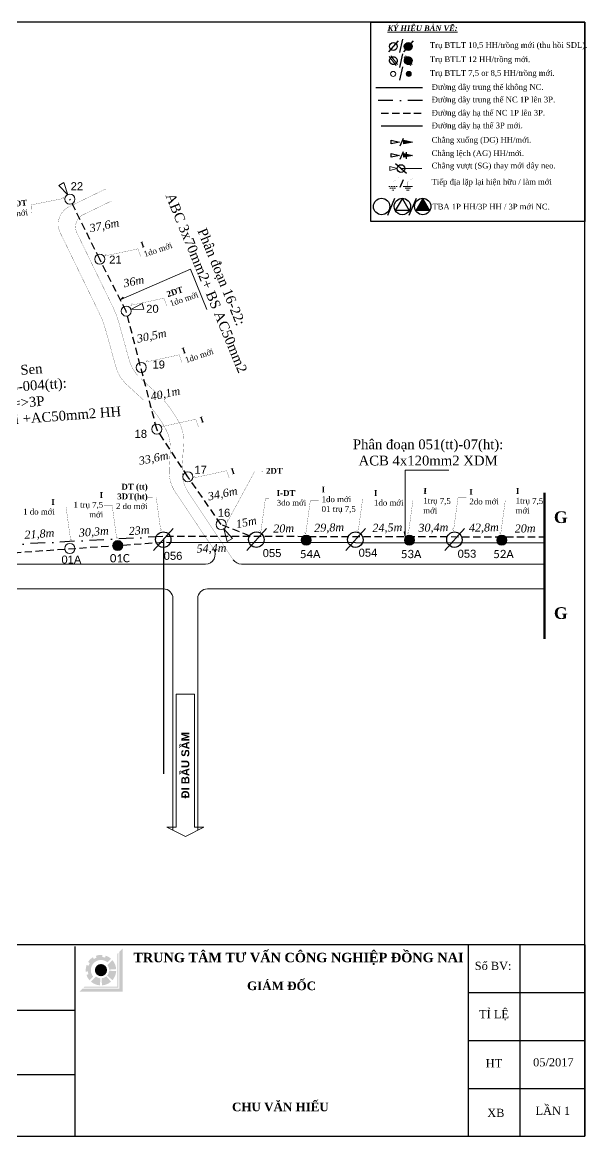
# Model space of a CAD drawing. Header units: metres. Extents: x 429925 to 893472, y 1245258 to 2552490.
# Drawn here: x 443418 to 443708, y 1260101 to 1260673 of the extents above; entities that cross this region are included whole.
import ezdxf

# ---------------------------------------------------------------- set-up
doc = ezdxf.new("R2010")
doc.units = ezdxf.units.M
doc.linetypes.add('DASHDOT', pattern=[1, 0.5, -0.25, 0, -0.25])
doc.linetypes.add('DASHED2', pattern=[0.375, 0.25, -0.125])
doc.layers.add('duong', color=2, linetype='Continuous', lineweight=15)
doc.layers.add('duong bao', color=3, linetype='Continuous', lineweight=13)
doc.layers.add('Khung ten', color=7, linetype='Continuous')
doc.layers.add('KHUNGBANVE', color=6, linetype='Continuous')
doc.styles.add('DAURAO', font='arial.ttf')
doc.styles.get("Standard").update_dxf_attribs({"font": 'arial.ttf'})
doc.styles.add('Unicode', font='times.ttf')
doc.linetypes.add('RAOKEM10', pattern='A,2.5,["x",DAURAO,S=0.75,R=0,X=0,Y=-0.252],2.5', length=5)

# ---------------------------------------------------------------- blocks, each defined once
blk = doc.blocks.new('A$C46BF4DDC')
at = {"color": 9, "linetype": 'Continuous'}
blk.add_line((9.91, 11.46), (0, 0), dxfattribs=at)
blk.add_lwpolyline([(0.89, 5.61, -1), (8.82, 5.61, -1)], format="xyb", close=True, dxfattribs=at)
blk = doc.blocks.new('A$C16F73B65')
at = {"layer": 'duong bao', "lineweight": 50, "ltscale": 2}
blk.add_hatch(color=2, dxfattribs=at).paths.add_polyline_path([(0, 2.58, 1), (5.16, 2.58, 1)])
at = {"color": 4, "linetype": 'Continuous', "lineweight": 18}
blk.add_lwpolyline([(0, 2.58, -1), (5.16, 2.58, -1)], format="xyb", close=True, dxfattribs=at)
blk = doc.blocks.new('A$C6542344A')
at = {"color": 9, "linetype": 'Continuous'}
for p, q in [((7.5, 9.8), (0, 1.2)), ((8.7, 8.6), (1.3, 0))]:
    blk.add_line(p, q, dxfattribs=at)
for points in [[(0.3, 4.9, -1), (8.2, 4.9, -1)], [(4.3, 1, -1), (4.3, 8.9, -1)]]:
    blk.add_lwpolyline(points, format="xyb", close=True, dxfattribs=at)
blk = doc.blocks.new('A$C7B825D87')
at = {"layer": 'duong bao', "color": 1, "linetype": 'DASHED2', "lineweight": 20, "ltscale": 4}
for p, q in [((1.21, 2.48), (7.13, 2.48)), ((2.41, 1.31), (5.91, 1.31)), ((3.34, 0), (4.99, 0))]:
    blk.add_line(p, q, dxfattribs=at)
at = {"layer": 'duong bao', "color": 1, "linetype": 'DASHED2', "lineweight": 20, "ltscale": 4, "const_width": 0.0325}
blk.add_lwpolyline([(0.01, 8.11), (4.17, 5.43), (4.17, 2.48)], dxfattribs=at)
blk = doc.blocks.new('A$C45A47B40')
at = {"layer": 'duong bao', "color": 1, "lineweight": 20, "ltscale": 4}
for p, q in [((1.21, 2.48), (7.13, 2.48)), ((2.41, 1.31), (5.91, 1.31)), ((3.34, 0), (4.99, 0))]:
    blk.add_line(p, q, dxfattribs=at)
at = {"layer": 'duong bao', "color": 1, "lineweight": 20, "ltscale": 4, "const_width": 0.0325}
blk.add_lwpolyline([(0.01, 8.11), (4.17, 5.43), (4.17, 2.48)], dxfattribs=at)

msp = doc.modelspace()

# ---------------------------------------------------------------- hatches: boundary and pattern name
at = {"layer": 'duong bao', "lineweight": 50, "ltscale": 2}
h = msp.add_hatch(color=256, dxfattribs=at)
edge = h.paths.add_edge_path()
edge.add_ellipse((443616.06, 1260660.37), major_axis=(1.4, 1.4), ratio=1, start_angle=364.0894, end_angle=494.9423)
edge.add_ellipse((443616.06, 1260660.37), major_axis=(1.4, 1.4), ratio=1, start_angle=134.9423, end_angle=184.0894)
edge.add_line((443614.77, 1260658.87), (443617.36, 1260661.87))
edge = h.paths.add_edge_path()
edge.add_ellipse((443616.06, 1260660.37), major_axis=(1.4, 1.4), ratio=1, start_angle=184.0894, end_angle=314.9423)
edge.add_ellipse((443616.06, 1260660.37), major_axis=(1.4, 1.4), ratio=1, start_angle=314.9423, end_angle=364.0894)
edge.add_line((443617.36, 1260661.87), (443614.77, 1260658.87))
h = msp.add_hatch(color=256, dxfattribs=at)
h.paths.add_polyline_path([(443608.08, 1260651.16, -1), (443608.85, 1260655.05, -1)], flags=17)
h.paths.add_polyline_path([(443608.85, 1260655.05, 1), (443608.08, 1260651.16, 1)], flags=17)
h = msp.add_hatch(color=256, dxfattribs=at)
edge = h.paths.add_edge_path()
edge.add_ellipse((443616.06, 1260653.05), major_axis=(1.4, 1.4), ratio=1, start_angle=364.0894, end_angle=494.9423)
edge.add_ellipse((443616.06, 1260653.05), major_axis=(1.4, 1.4), ratio=1, start_angle=134.9423, end_angle=184.0894)
edge.add_line((443614.77, 1260651.55), (443617.36, 1260654.55))
edge = h.paths.add_edge_path()
edge.add_ellipse((443616.06, 1260653.05), major_axis=(1.4, 1.4), ratio=1, start_angle=184.0894, end_angle=314.9423)
edge.add_ellipse((443616.06, 1260653.05), major_axis=(1.4, 1.4), ratio=1, start_angle=314.9423, end_angle=364.0894)
edge.add_line((443617.36, 1260654.55), (443614.77, 1260651.55))
h = msp.add_hatch(color=256, dxfattribs=at)
h.paths.add_polyline_path([(443615.68, 1260651.1, -1), (443616.45, 1260654.99, -1)], flags=17)
h.paths.add_polyline_path([(443616.45, 1260654.99, 1), (443615.68, 1260651.1, 1)], flags=17)
for points in [[(443616.45, 1260654.99, -1), (443615.68, 1260651.1, -1)], [(443618.31, 1260611.36), (443613.91, 1260612.3), (443613.91, 1260610.41)], [(443623.55, 1260582.22), (443620.09, 1260576.23), (443627.01, 1260576.23)]]:
    msp.add_hatch(color=256, dxfattribs=at).paths.add_polyline_path(points)
h = msp.add_hatch(color=256, dxfattribs=at)
h.paths.add_polyline_path([(443618.31, 1260604.52), (443615.17, 1260605.2), (443615.17, 1260603.84)])
h.paths.add_polyline_path([(443615.17, 1260603.84), (443615.17, 1260605.2), (443613.91, 1260605.47), (443613.91, 1260603.57)])
at = {"layer": 'Khung ten'}
h = msp.add_hatch(color=160, dxfattribs=at)
h.paths.add_polyline_path([(443469.49, 1260197.56), (443467.92, 1260196), (443467.92, 1260177.02), (443448.94, 1260177.02), (443447.38, 1260175.45), (443469.49, 1260175.45)])
h.paths.add_polyline_path([(443467.4, 1260195.48), (443466.88, 1260194.96), (443466.88, 1260178.06), (443449.98, 1260178.06), (443449.46, 1260177.54), (443467.4, 1260177.54)], flags=17)
for color, points in [(160, [(443463.58, 1260192.39, 0.10032), (443460.88, 1260193.93), (443460.55, 1260192.94, 0.055263), (443459.09, 1260193.25), (443459.2, 1260194.29, 0.110865), (443455.8, 1260193.87), (443456.15, 1260192.89, 0.055263), (443454.81, 1260192.23), (443454.25, 1260193.11, 0.110865), (443451.83, 1260190.69), (443452.71, 1260190.13, 0.055263), (443452.05, 1260188.79), (443451.07, 1260189.14, 0.110865), (443450.65, 1260185.74), (443451.69, 1260185.85, 0.055263), (443452, 1260184.38), (443451.01, 1260184.06, 0.10032), (443452.55, 1260181.36), (443454.4, 1260183.21, -0.904534), (443461.73, 1260190.54)]), (1, [(443461.56, 1260186.51, 1), (443455.3, 1260186.51, 1)])]:
    msp.add_hatch(color=color, dxfattribs=at).paths.add_polyline_path(points)
h = msp.add_hatch(color=104, dxfattribs=at)
h.paths.add_polyline_path([(443464.32, 1260191.66), (443461.73, 1260189.06, -0.149436), (443462.59, 1260186.79), (443466.23, 1260187.03, 0.16445)])
h.paths.add_polyline_path([(443466.23, 1260185.99), (443462.59, 1260186.23, -0.16445), (443461.57, 1260183.76), (443464.32, 1260181.36, 0.16445)])
h.paths.add_polyline_path([(443463.58, 1260180.62), (443461.18, 1260183.37, -0.16445), (443458.71, 1260182.35), (443458.95, 1260178.71, 0.16445)])
h.paths.add_polyline_path([(443457.91, 1260178.71), (443458.15, 1260182.35, -0.149436), (443455.87, 1260183.21), (443453.28, 1260180.62, 0.16445)])

# ---------------------------------------------------------------- linework, layer by layer
at = {"color": 7, "linetype": 'Continuous'}
for p, q in [((443613.17, 1260664.08), (443611.53, 1260657.2)), ((443613.17, 1260656.53), (443611.53, 1260649.65)), ((443613.17, 1260649.96), (443611.53, 1260643.08)), ((443612.03, 1260609.46), (443613.62, 1260613.25)), ((443612.03, 1260602.62), (443613.62, 1260606.42)), ((443615.17, 1260602.81), (443615.17, 1260606.23)), ((443615.17, 1260602.81), (443615.17, 1260606.23)), ((443612.03, 1260588.26), (443613.62, 1260592.06)), ((443605.63, 1260573.86), (443609.27, 1260582.56)), ((443616.62, 1260573.86), (443620.27, 1260582.56))]:
    msp.add_line(p, q, dxfattribs=at)
at = {"color": 1, "lineweight": 30, "ltscale": 15}
for p, q in [((443623.34, 1260639.11), (443599.51, 1260639.11)), ((443490.5, 1260407.51), (443490.5, 1260287.26)), ((443491.97, 1260406.15), (443686.08, 1260405.71))]:
    msp.add_line(p, q, dxfattribs=at)
at = {"color": 1, "linetype": 'DASHDOT', "lineweight": 30, "ltscale": 15}
for p, q in [((443623.34, 1260632.65), (443599.51, 1260632.65)), ((443490.12, 1260408.96), (443409.65, 1260404.63))]:
    msp.add_line(p, q, dxfattribs=at)
at = {"color": 5, "linetype": 'DASHED2', "lineweight": 30, "ltscale": 15}
for p, q in [((443602.17, 1260626.14), (443623.37, 1260626.14)), ((443457.78, 1260551.26), (443442.5, 1260582.05)), ((443471.39, 1260524.61), (443457.78, 1260551.26)), ((443487.08, 1260464.08), (443471.39, 1260524.61)), ((443503.05, 1260439.63), (443487.08, 1260464.08)), ((443520.08, 1260415.15), (443503.05, 1260439.63)), ((443534.72, 1260409.27), (443520.08, 1260415.15)), ((443491.89, 1260409.22), (443686.08, 1260408.79)), ((443490.36, 1260405.89), (443387.07, 1260398.63))]:
    msp.add_line(p, q, dxfattribs=at)
at = {"color": 4, "linetype": 'Continuous', "lineweight": 18}
for p, q in [((443504.34, 1260546.11), (443512.82, 1260525.48)), ((443614.58, 1260442.98), (443636.89, 1260442.98)), ((443398.41, 1260394.81), (443512.03, 1260394.81)), ((443530.46, 1260394.81), (443686.08, 1260394.81)), ((443454.37, 1260382.11), (443396.73, 1260382.11)), ((443454.37, 1260382.11), (443490.38, 1260382.11)), ((443513.08, 1260382.11), (443686.08, 1260382.11)), ((443495.38, 1260377.11), (443495.38, 1260258.28)), ((443508.08, 1260258.28), (443508.08, 1260377.11)), ((443496.96, 1260328.13), (443496.96, 1260259.87)), ((443506.49, 1260259.87), (443506.49, 1260328.13)), ((443496.96, 1260259.87), (443492.2, 1260259.87)), ((443492.2, 1260259.87), (443501.73, 1260255.11)), ((443501.73, 1260255.11), (443511.25, 1260259.87)), ((443511.25, 1260259.87), (443506.49, 1260259.87))]:
    msp.add_line(p, q, dxfattribs=at)
at = {"color": 9, "linetype": 'Continuous'}
msp.add_lwpolyline([(442893.89, 1260101.28), (443706.69, 1260101.28), (443706.69, 1260672.78), (442893.89, 1260672.78)], close=True, dxfattribs=at)
at = {"color": 7, "linetype": 'Continuous'}
for points in [[(443596.98, 1260672.78), (443706.69, 1260672.78), (443706.69, 1260570.63), (443596.98, 1260570.63)], [(443607.26, 1260612.3), (443611.66, 1260611.36), (443607.26, 1260610.41)], [(443613.91, 1260612.3), (443618.31, 1260611.36), (443613.91, 1260610.41)], [(443613.91, 1260612.3), (443618.31, 1260611.36), (443613.91, 1260610.41)], [(443607.26, 1260605.47), (443611.66, 1260604.52), (443607.26, 1260603.57)], [(443613.91, 1260605.47), (443618.31, 1260604.52), (443613.91, 1260603.57)], [(443613.91, 1260605.47), (443618.31, 1260604.52), (443613.91, 1260603.57)], [(443609.62, 1260576.23), (443613.08, 1260582.22), (443616.54, 1260576.23)], [(443620.09, 1260576.23), (443623.55, 1260582.22), (443627.01, 1260576.23)], [(443620.09, 1260576.23), (443623.55, 1260582.22), (443627.01, 1260576.23)], [(443620.09, 1260576.23), (443623.55, 1260582.22), (443627.01, 1260576.23)]]:
    msp.add_lwpolyline(points, close=True, dxfattribs=at)
at = {"color": 9, "linetype": 'Continuous'}
for points in [[(443608.08, 1260651.16, -1), (443608.85, 1260655.05, -1)], [(443610.41, 1260652.72, -1), (443606.52, 1260653.49, -1)], [(443615.68, 1260651.1, -1), (443616.45, 1260654.99, -1)], [(443618.01, 1260652.66, -1), (443614.12, 1260653.43, -1)]]:
    msp.add_lwpolyline(points, format="xyb", close=True, dxfattribs=at)
at = {"color": 4, "linetype": 'Continuous', "lineweight": 18}
for points in [[(443607.06, 1260646.28, -1), (443609.64, 1260646.28, -1)], [(443439.92, 1260582.05, -1), (443445.08, 1260582.05, -1)], [(443455.2, 1260551.26, -1), (443460.36, 1260551.26, -1)], [(443468.81, 1260524.61, -1), (443473.97, 1260524.61, -1)], [(443476.52, 1260495.67, -1), (443481.68, 1260495.67, -1)], [(443484.5, 1260464.08, -1), (443489.66, 1260464.08, -1)], [(443500.47, 1260439.63, -1), (443505.63, 1260439.63, -1)], [(443517.5, 1260415.15, -1), (443522.66, 1260415.15, -1)], [(443439.88, 1260402.81, -1), (443445.04, 1260402.81, -1)]]:
    msp.add_lwpolyline(points, format="xyb", close=True, dxfattribs=at)
for points in [[(443610.35, 1260597.75), (443606.62, 1260596.76), (443606.62, 1260598.75)], [(443496.96, 1260328.13), (443496.96, 1260259.87), (443492.2, 1260259.87), (443501.73, 1260255.11), (443511.25, 1260259.87), (443506.49, 1260259.87), (443506.49, 1260328.13)]]:
    msp.add_lwpolyline(points, close=True, dxfattribs=at)
at = {"color": 4, "linetype": 'Continuous', "lineweight": 18, "const_width": 0.1}
for points in [[(443460.74, 1260587.21), (443442.15, 1260578.2, 0.414369), (443437.52, 1260564.83), (443457.66, 1260523.36, -0.045565), (443460.87, 1260514.85), (443466.05, 1260496.14, 0.140787), (443471.82, 1260486.73), (443480.43, 1260478.84, -0.073066), (443489.61, 1260467.57), (443491.21, 1260464.88, -0.15047), (443494, 1260453.44), (443493.42, 1260443.74, 0.164656), (443496.8, 1260431.36), (443516.18, 1260402.6)], [(443463.98, 1260581.18), (443449.33, 1260574.07, 0.414369), (443446.09, 1260564.72), (443464.5, 1260526.8, -0.045565), (443467.71, 1260518.3), (443472.89, 1260499.59, 0.140787), (443478.66, 1260490.17), (443487.27, 1260482.29, -0.073066), (443496.45, 1260471.02), (443498.05, 1260468.33, -0.15047), (443500.84, 1260456.89), (443500.05, 1260443.71, 0.163372), (443503.37, 1260431.42), (443526.3, 1260397.03)]]:
    msp.add_lwpolyline(points, format="xyb", dxfattribs=at)
at = {"color": 4, "linetype": 'Continuous', "lineweight": 18}
for points in [[(443441.41, 1260584.29), (443439.38, 1260590.64), (443436.81, 1260589.12), (443441.41, 1260584.29)], [(443470, 1260531.18), (443469.79, 1260531.71), (443468.57, 1260530.53), (443504.34, 1260546.11)], [(443473.69, 1260525.35), (443480.36, 1260525.57), (443479.6, 1260528.46), (443473.69, 1260525.35)], [(443614.73, 1260411.56), (443614.02, 1260411.45), (443614.57, 1260408.82), (443614.58, 1260442.98)], [(443521.39, 1260412.92), (443523.23, 1260406.5), (443525.84, 1260407.95), (443521.39, 1260412.92)]]:
    msp.add_lwpolyline(points, dxfattribs=at)
at = {"color": 7, "linetype": 'Continuous'}
for points in [[(443598.21, 1260578.26, -1), (443606.61, 1260578.29, -1)], [(443608.87, 1260578.26, -1), (443617.26, 1260578.29, -1)], [(443619.34, 1260578.26, -1), (443627.73, 1260578.29, -1)], [(443619.34, 1260578.26, -1), (443627.73, 1260578.29, -1)], [(443619.34, 1260578.26, -1), (443627.73, 1260578.29, -1)]]:
    msp.add_lwpolyline(points, format="xyb", close=True, dxfattribs=at)
at = {"color": 4, "linetype": 'Continuous', "lineweight": 18}
for centre, start, end in [((443512.03, 1260399.81), 270, 33.9765), ((443530.46, 1260399.81), 213.6901, 270), ((443490.38, 1260377.11), 0, 90), ((443513.08, 1260377.11), 90, 180)]:
    msp.add_arc(centre, 5, start, end, dxfattribs=at)
at = {"layer": 'duong bao', "color": 6, "linetype": 'RAOKEM10', "lineweight": 30, "ltscale": 2}
msp.add_line((443602.17, 1260619.64), (443623.37, 1260619.64), dxfattribs=at)
at = {"layer": 'duong bao', "lineweight": 18, "ltscale": 2}
msp.add_line((443622.99, 1260597.7), (443612.4, 1260597.7), dxfattribs=at)
at = {"layer": 'duong bao', "lineweight": 50, "ltscale": 2}
msp.add_line((443686.08, 1260431.44), (443686.08, 1260356.45), dxfattribs=at)
at = {"layer": 'duong bao', "color": 4, "lineweight": 15, "ltscale": 2, "const_width": 0.1}
for points in [[(443438.7, 1260583.13), (443439.76, 1260582.52), (443422.71, 1260579.12), (443422.94, 1260574.91)], [(443461.09, 1260553.86), (443460.36, 1260552.87), (443477.36, 1260556.55), (443478.82, 1260552.59)], [(443474.43, 1260528.55), (443473.7, 1260527.56), (443490.7, 1260531.24), (443492.16, 1260527.29)], [(443482.28, 1260499.48), (443481.55, 1260498.49), (443498.55, 1260502.17), (443500.01, 1260498.22)], [(443490.74, 1260466.43), (443490.01, 1260465.44), (443507.01, 1260469.12), (443508.47, 1260465.16)], [(443506.6, 1260440.02), (443505.87, 1260439.03), (443522.87, 1260442.71), (443524.33, 1260438.75)], [(443523.47, 1260418.03), (443523.24, 1260416.36), (443537.34, 1260442.43), (443541.55, 1260442.45)], [(443489.81, 1260412.89), (443489.13, 1260411.87), (443486.77, 1260429.1), (443482.55, 1260429.12)], [(443539.76, 1260412.31), (443540.45, 1260411.29), (443542.8, 1260428.52), (443547.02, 1260428.53)], [(443562.82, 1260411.27), (443563.5, 1260410.25), (443565.86, 1260427.48), (443570.08, 1260427.49)], [(443589.68, 1260412.32), (443590.37, 1260411.3), (443592.72, 1260428.53), (443596.94, 1260428.54)], [(443615.43, 1260411.12), (443616.11, 1260410.1), (443618.47, 1260427.33), (443622.69, 1260427.34)], [(443638.63, 1260412.96), (443639.31, 1260411.94), (443641.67, 1260429.17), (443645.89, 1260429.19)], [(443662.83, 1260411.12), (443663.51, 1260410.1), (443665.87, 1260427.33), (443670.09, 1260427.34)], [(443443.59, 1260407.73), (443442.91, 1260406.71), (443440.55, 1260423.94), (443436.33, 1260423.96)], [(443467.21, 1260408.71), (443466.53, 1260407.69), (443464.17, 1260424.92), (443459.95, 1260424.93)]]:
    msp.add_lwpolyline(points, dxfattribs=at)
at = {"layer": 'KHUNGBANVE', "color": 2}
for p, q in [((443706.69, 1260199.44), (442893.89, 1260199.44)), ((443445.12, 1260101.28), (443445.12, 1260198.62)), ((443647.04, 1260101.06), (443647.04, 1260199.44)), ((443673.55, 1260101.06), (443673.55, 1260199.44)), ((443706.69, 1260199.44), (443706.69, 1260101.28)), ((443706.69, 1260174.84), (443647.04, 1260174.84)), ((443445.12, 1260165.8), (443276.68, 1260165.8)), ((443706.69, 1260150.25), (443647.04, 1260150.25)), ((443445.12, 1260132.73), (443276.68, 1260132.73)), ((443706.69, 1260125.65), (443647.04, 1260125.65)), ((442893.89, 1260101.28), (443706.69, 1260101.28))]:
    msp.add_line(p, q, dxfattribs=at)

# ---------------------------------------------------------------- block references
at = {"color": 4, "linetype": 'Continuous', "lineweight": 18, "yscale": 0.5, "zscale": 0.5}
for p, xscale, rotation in [((443605.98, 1260657.57), 0.5000000000041764, 359.9423113320694), ((443613.63, 1260657.57), 0.5000000000041764, 359.9423113320694), ((443609.53, 1260600.18), 0.5000000000211088, 269.9863334116617)]:
    msp.add_blockref('A$C46BF4DDC', p, dxfattribs=dict(at, xscale=xscale, rotation=rotation))
at = {"color": 4, "linetype": 'Continuous', "lineweight": 18, "rotation": 359.190150887879}
for p in [(443485.46, 1260401.84), (443533.24, 1260401.84), (443584.04, 1260401.84), (443634.84, 1260401.84)]:
    msp.add_blockref('A$C46BF4DDC', p, dxfattribs=at)
at = {"layer": 'duong bao', "lineweight": 50, "ltscale": 2, "xscale": 0.4999999999677948, "yscale": 0.5, "zscale": 0.5, "rotation": 78.73382310779768}
for p in [(443610.46, 1260650.53), (443618.06, 1260650.47)]:
    msp.add_blockref('A$C6542344A', p, dxfattribs=at)
at = {"layer": 'duong bao', "lineweight": 50, "ltscale": 2}
for name, p, xscale, yscale, zscale in [('A$C16F73B65', (443615.09, 1260644.99), 0.5, 0.5, 0.5), ('A$C7B825D87', (443611.44, 1260586.61), -0.8000000000029104, 0.7999999999883585, 0.8), ('A$C45A47B40', (443619.21, 1260586.63), -0.8000000000029104, 0.7999999999883585, 0.8)]:
    msp.add_blockref(name, p, dxfattribs=dict(at, xscale=xscale, yscale=yscale, zscale=zscale))
for p in [(443561.18, 1260404.51), (443614.09, 1260404.51), (443661.48, 1260404.51), (443464.45, 1260401.75)]:
    msp.add_blockref('A$C16F73B65', p, dxfattribs=at)

# ---------------------------------------------------------------- texts
at = {"color": 4, "linetype": 'Continuous', "lineweight": 18, "attachment_point": 5}
for s, insert, char_height, width in [('\\C7;\\fTimes New Roman|b1|i1|;\\H2.8669647164643;\\LKÝ HIỆU BẢN VẼ\\l\\L:\\l', (443623.44, 1260669.31), 2.867, 49.2057), ('{\\fArial Unicode MS|b0|i0|c0|p34;\\C7;22}', (443446.08, 1260588.69), 4.1093, 22.225), ('{\\fArial Unicode MS|b0|i0|c0|p34;\\C7;21}', (443465.84, 1260551.02), 4.1093, 22.225), ('{\\fArial Unicode MS|b0|i0|c0|p34;\\C7;20}', (443484.83, 1260525.79), 4.1093, 22.225), ('{\\fArial Unicode MS|b0|i0|c0|p34;\\C7;19}', (443488.06, 1260497.19), 4.1093, 22.225), ('{\\fArial Unicode MS|b0|i0|c0|p34;\\C7;18}', (443478.88, 1260461.62), 4.1093, 22.225), ('{\\fTimes New Roman|b0|i0|c0|p18;\\C7;Phân đoạn 051(tt)-07(ht):\\PACB 4x120mm2 XDM}', (443626.28, 1260452.07), 5, 159.6171), ('{\\fArial Unicode MS|b0|i0|c0|p34;\\C7;17}', (443509.56, 1260443.21), 4.1093, 22.225), ('{\\fArial Unicode MS|b0|i0|c0|p34;\\H1x;\\C7;16}', (443521.57, 1260421.14), 4.1093, 22.225), ('\\C7;\\fArial Unicode MS|b0|i0|;\\H4.1092942200601;054', (443595.42, 1260400.63), 4.1093, 22.225), ('{\\fArial Unicode MS|b0|i0|c0|p34;\\C7;01A}', (443443.25, 1260397.11), 4.1093, 22.225), ('{\\fCalibri|b0|i0|c0|p34;\\C7;01C}', (443468.1, 1260397.83), 4.2333, 21.59), ('\\C7;\\fArial Unicode MS|b0|i0|;\\H4.1092942200601;056', (443495.41, 1260399.04), 4.1093, 22.225), ('\\C7;\\fArial Unicode MS|b0|i0|;\\H4.1092942200601;055', (443546.21, 1260400.45), 4.1093, 22.225), ('{\\fCalibri|b0|i0|c0|p34;\\C7;54A}', (443565.8, 1260399.98), 4.2333, 21.59), ('{\\fCalibri|b0|i0|c0|p34;\\C7;53A}', (443617.58, 1260399.98), 4.2333, 21.59), ('\\C7;\\fArial Unicode MS|b0|i0|;\\H4.1092942200601;053', (443646.22, 1260400.1), 4.1093, 22.225), ('{\\fCalibri|b0|i0|c0|p34;\\C7;52A}', (443664.98, 1260399.98), 4.2333, 21.59)]:
    msp.add_mtext(s, dxfattribs=dict(at, insert=insert, char_height=char_height, width=width))
at = {"char_height": 2.9352, "attachment_point": 4}
for s, insert, width in [('{\\fTimes New Roman|b0|i0|c0|p18;\\C7;Trụ BTLT 10,5 HH/trồng mới (thu hồi SDL).}', (443627.18, 1260660.65), 78.7288), ('{\\fTimes New Roman|b0|i0|c0|p18;\\C7;Trụ BTLT 12 HH/trồng mới.}', (443627.18, 1260653.32), 78.7288), ('{\\fTimes New Roman|b0|i0|c0|p18;\\C7;Trụ BTLT 7,5 or 8,5 HH/trồng mới.}', (443627.18, 1260646.29), 78.7288), ('{\\fTimes New Roman|b0|i0|c0|p18;\\H1x;\\C7;Đường dây trung thế không NC.}', (443628.11, 1260639.11), 60.7348), ('{\\fTimes New Roman|b0|i0|c0|p18;\\C7;Đường dây trung thế NC 1P lên 3P.}', (443628.11, 1260632.65), 65.0554), ('{\\fTimes New Roman|b0|i0|c0|p18;\\C7;Đường dây hạ thế NC 1P lên 3P.}', (443628.11, 1260625.89), 69.8685), ('{\\fTimes New Roman|b0|i0|c0|p18;\\C7;Đường dây hạ thế 3P mới.}', (443628.11, 1260619.39), 69.8685), ('{\\fTimes New Roman|b0|i0|c0|p18;\\C7;Chằng xuống (DG) HH/mới.}', (443628.11, 1260611.99), 67.094), ('{\\fTimes New Roman|b0|i0|c0|p18;\\C7;Chằng lệch (AG) HH/mới.}', (443628.11, 1260605.15), 67.094), ('{\\fTimes New Roman|b0|i0|c0|p18;\\C7;Chằng vượt (SG) thay mới dây neo.}', (443628.11, 1260598.78), 67.094), ('{\\fTimes New Roman|b0|i0|c0|p18;\\C7;Tiếp địa lặp lại hiện hữu / làm mới}', (443628.09, 1260590.48), 67.094), ('{\\fTimes New Roman|b0|i0|c0|p18;\\C7;TBA 1P HH/3P HH / 3P mới NC.}', (443628.48, 1260578.18), 74)]:
    msp.add_mtext(s, dxfattribs=dict(at, insert=insert, width=width))
at = {"color": 4, "linetype": 'Continuous', "lineweight": 18}
for s, insert, char_height, width, attachment_point, rotation in [('{\\fTimes New Roman|b1|i0|c0|p18;\\C7;DT\\P\\fTimes New Roman|b0|i0|c0|p18;1do mới}', (443420.73, 1260577.75), 3, 22.225, 6, 4.9439), ('{\\fTimes New Roman|b0|i0|c0|p18;\\C7;Phân đoạn 16-22:\\PABC 3x70mm2+ BS AC50mm2}', (443516.41, 1260540.6), 5, 159.6171, 5, 292.3356), ('{\\fTimes New Roman|b0|i1|c0|p18;\\C7;37,6m}', (443460.23, 1260568.12), 4.1093, 22.225, 5, 11.717), ('{\\fTimes New Roman|b1|i0|c0|p18;\\C7;I\\P\\fTimes New Roman|b0|i0|c0|p18;1do mới}', (443479.72, 1260556.07), 3, 22.225, 4, 18.5145), ('{\\fTimes New Roman|b0|i1|c0|p18;\\C7;36m}', (443475.22, 1260539.85), 4.1093, 22.225, 5, 11.717), ('{\\fTimes New Roman|b1|i0|c0|p18;\\C7;2DT\\P\\fTimes New Roman|b0|i0|c0|p18;1do mới}', (443493.06, 1260530.77), 3, 22.225, 4, 18.5145), ('{\\fTimes New Roman|b0|i1|c0|p18;\\C7;30,5m}', (443484.51, 1260511.47), 4.1093, 22.225, 5, 11.717), ('{\\fTimes New Roman|b1|i0|c0|p18;\\C7;I\\P\\fTimes New Roman|b0|i0|c0|p18;1do mới}', (443500.91, 1260501.7), 3, 22.225, 4, 18.5145), ('{\\fTimes New Roman|b0|i0|c0|p18;\\C7;Nhánh rẽ Hoa Sen\\PPhân đoạn 001(tt)-004(tt):\\PNâng cấp 1P=>3P\\PDây dẫn ACX50mm2 mới +AC50mm2 HH}', (443401.69, 1260479.83), 5, 159.6171, 5, 4.3989), ('{\\fTimes New Roman|b0|i1|c0|p18;\\C7;40,1m}', (443491.54, 1260481.82), 4.1093, 22.225, 5, 11.717), ('{\\fTimes New Roman|b1|i0|c0|p18;\\C7;I}', (443509.37, 1260468.64), 3, 22.225, 4, 18.5145), ('{\\fTimes New Roman|b0|i1|c0|p18;\\C7;33,6m}', (443485.52, 1260448.77), 4.1093, 22.225, 5, 11.717), ('{\\fTimes New Roman|b1|i0|c0|p18;\\C7;I}', (443525.23, 1260442.23), 3, 22.225, 4, 18.5145), ('{\\fTimes New Roman|b1|i0|c0|p18;\\C7;2DT}', (443543.14, 1260442.66), 3, 24.4669, 4, 0.0997), ('{\\fTimes New Roman|b1|i0|c0|p18;\\C7;I\\P\\fTimes New Roman|b0|i0|c0|p18;1 trụ 7,5 mới}', (443459.56, 1260425.21), 3, 16.8267, 6, 359.9003), ('{\\fTimes New Roman|b1|i0|c0|p18;\\C7;DT (tt)\\P3DT(ht)\\P\\fTimes New Roman|b0|i0|c0|p18;2 do mới}', (443482.4, 1260429.5), 3, 24.4669, 6, 359.9003), ('{\\fTimes New Roman|b0|i1|c0|p18;\\C7;34,6m}', (443520.94, 1260430.55), 4.1093, 22.225, 5, 11.717), ('{\\fTimes New Roman|b1|i0|c0|p18;\\C7;I-DT\\P\\fTimes New Roman|b0|i0|c0|p18;3do mới}', (443548.61, 1260428.75), 3, 24.4669, 4, 0.0997), ('{\\fTimes New Roman|b1|i0|c0|p18;\\C7;I\\P\\fTimes New Roman|b0|i0|c0|p18;1do mới\\P01 trụ 7,5}', (443571.66, 1260427.71), 3, 18.7306, 4, 0.0997), ('{\\fTimes New Roman|b1|i0|c0|p18;\\C7;I\\P\\fTimes New Roman|b0|i0|c0|p18;1do mới}', (443598.53, 1260428.76), 3, 24.4669, 4, 0.0997), ('{\\fTimes New Roman|b1|i0|c0|p18;\\C7;I\\P\\fTimes New Roman|b0|i0|c0|p18;1trụ 7,5 mới}', (443623.84, 1260427.31), 3, 15.3522, 4, 359.3923), ('{\\fTimes New Roman|b1|i0|c0|p18;\\C7;I\\P\\fTimes New Roman|b0|i0|c0|p18;2do mới}', (443647.47, 1260429.4), 3, 24.4669, 4, 0.0997), ('{\\fTimes New Roman|b1|i0|c0|p18;\\C7;I\\P\\fTimes New Roman|b0|i0|c0|p18;1trụ 7,5 mới}', (443671.24, 1260427.31), 3, 15.3522, 4, 359.3923), ('{\\fTimes New Roman|b1|i0|c0|p18;\\C7;I\\P\\fTimes New Roman|b0|i0|c0|p18;1 do mới}', (443434.75, 1260424.17), 3, 24.4669, 6, 359.9003), ('{\\fTimes New Roman|b1|i0|c0|p18;\\C7;G}', (443694.37, 1260418.86), 6, 22.4014, 5, 0.3836), ('{\\fTimes New Roman|b0|i1|c0|p18;\\C7;23m}', (443477.99, 1260412.09), 4.1093, 22.225, 5, 4.327), ('{\\fTimes New Roman|b0|i1|c0|p18;\\C7;15m}', (443532.96, 1260416.29), 4.1093, 22.225, 5, 11.717), ('{\\fTimes New Roman|b0|i1|c0|p18;\\C7;20m}', (443552.16, 1260413.12), 4.1093, 22.225, 5, 1.4944), ('{\\fTimes New Roman|b0|i1|c0|p18;\\C7;29,8m}', (443575.5, 1260413.12), 4.1093, 22.225, 5, 1.4944), ('{\\fTimes New Roman|b0|i1|c0|p18;\\C7;24,5m}', (443605.38, 1260413.12), 4.1093, 22.225, 5, 1.4944), ('{\\fTimes New Roman|b0|i1|c0|p18;\\C7;30,4m}', (443629, 1260413.12), 4.1093, 22.225, 5, 1.4944), ('{\\fTimes New Roman|b0|i1|c0|p18;\\C7;42,8m}', (443654.87, 1260413.12), 4.1093, 22.225, 5, 1.4944), ('{\\fTimes New Roman|b0|i1|c0|p18;\\C7;20m}', (443676.06, 1260413.12), 4.1093, 22.225, 5, 1.4944), ('{\\fTimes New Roman|b0|i1|c0|p18;\\C7;21,8m}', (443426.85, 1260409.91), 4.1093, 22.225, 5, 4.327), ('{\\fTimes New Roman|b0|i1|c0|p18;\\C7;30,3m}', (443454.75, 1260410.98), 4.1093, 22.225, 5, 4.327), ('{\\fTimes New Roman|b0|i1|c0|p18;\\C7;54,4m}', (443515.14, 1260402.5), 4.1093, 22.225, 5, 1.4944), ('{\\fTimes New Roman|b1|i0|c0|p18;\\C7;G}', (443694.37, 1260369.64), 6, 22.4014, 5, 0.3836), ('\\C7;\\fArial Unicode MS|b1|i0|;\\H4.1092942200601;ĐI BẦU SẦM', (443501.73, 1260291.62), 4.1093, 73.025, 5, 90)]:
    msp.add_mtext(s, dxfattribs=dict(at, insert=insert, char_height=char_height, width=width, attachment_point=attachment_point, rotation=rotation))
at = {"layer": 'duong', "width": 338.0455, "attachment_point": 2, "style": 'Unicode'}
for s, insert, char_height in [('{\\fTimes New Roman|b1|i0|c0|p18;TRUNG TÂM TƯ VẤN CÔNG NGHIỆP ĐỒNG NAI}', (443559.75, 1260195.41), 4.8561), ('Số BV:', (443659.64, 1260190.81), 4.194), ('{\\fTimes New Roman|b1|i0|c0|p18;GIÁM ĐỐC}', (443551.09, 1260180.68), 4.4146), ('TỈ LỆ', (443660.1, 1260166.02), 4.194), ('HT', (443660.08, 1260140.85), 4.194), ('05/2017', (443690.54, 1260141.34), 4.194), ('{\\fTimes New Roman|b1|i0|c0|p18;CHU VĂN HIẾU}', (443550.49, 1260118.54), 4.4146), ('LẦN 1', (443690.28, 1260116.46), 4.194), ('XB', (443661.05, 1260115.4), 4.194)]:
    msp.add_mtext(s, dxfattribs=dict(at, insert=insert, char_height=char_height))

doc.saveas('drawing.dxf')
